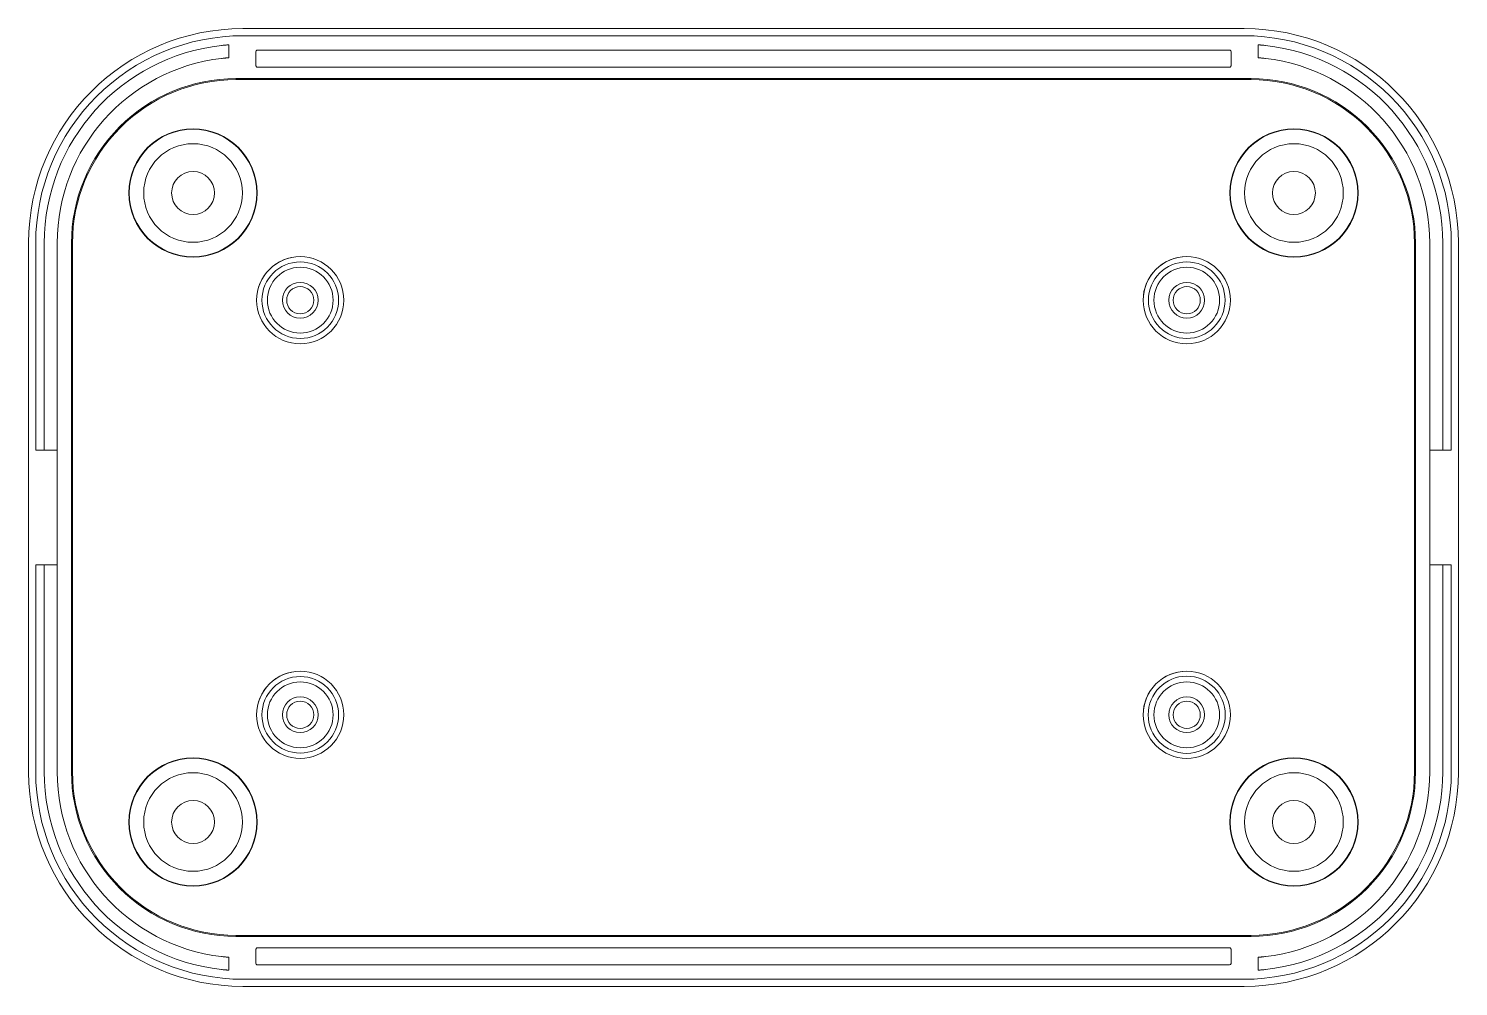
# Model space of a CAD drawing. Header units: millimetres. Extents: x -945 to 945, y -155 to 148.
# Drawn here: x 682.6 to 782.6, y -68.8 to -1.8 of the extents above; entities that cross this region are included whole.
import ezdxf

# ---------------------------------------------------------------- set-up
doc = ezdxf.new("R2010")
doc.units = ezdxf.units.MM
doc.header["$MEASUREMENT"] = 0
doc.layers.add('layer 1', color=7, linetype='Continuous')

msp = doc.modelspace()

# ---------------------------------------------------------------- linework, layer by layer
at = {"layer": 'layer 1', "color": 155, "lineweight": 18}
for points in [[(697.6037, -1.7519), (689.3215, -1.7519), (682.6128, -8.4606), (682.6128, -16.7428)], [(767.622, -1.7519), (767.622, -1.7519), (697.6037, -1.7519), (697.6037, -1.7519)], [(782.6128, -16.7428), (782.6128, -8.4606), (775.9042, -1.7519), (767.622, -1.7519)], [(696.1128, -2.9331), (689.0581, -3.6989), (683.7128, -9.6557), (683.7128, -16.7519)], [(696.6128, -3.7904), (696.6128, -3.7904), (696.6128, -2.8879), (696.6128, -2.8879)], [(767.6128, -2.2519), (767.6128, -2.2519), (697.6128, -2.2519), (697.6128, -2.2519)], [(768.6128, -2.8879), (768.6128, -2.8879), (768.6128, -3.7904), (768.6128, -3.7904)], [(781.5128, -16.7519), (781.5128, -9.6557), (776.1676, -3.6989), (769.1128, -2.9331)], [(696.1128, -3.8387), (689.5575, -4.6002), (684.6128, -10.1525), (684.6128, -16.7519)], [(698.5128, -4.3519), (698.5128, -4.3519), (698.5128, -3.3519), (698.5128, -3.3519)], [(698.6128, -3.2519), (698.6128, -3.2519), (766.6128, -3.2519), (766.6128, -3.2519)], [(766.7128, -3.3519), (766.7128, -3.3519), (766.7128, -4.3519), (766.7128, -4.3519)], [(780.6128, -16.7519), (780.6128, -10.1525), (775.6682, -4.6002), (769.1128, -3.8387)], [(766.6128, -4.4519), (766.6128, -4.4519), (698.6128, -4.4519), (698.6128, -4.4519)], [(697.1128, -5.2519), (697.1128, -5.2519), (768.1128, -5.2519), (768.1128, -5.2519)], [(682.6128, -16.7428), (682.6128, -16.7428), (682.6128, -53.761), (682.6128, -53.761)], [(683.1128, -16.7519), (683.1128, -16.7519), (683.1128, -31.2519), (683.1128, -31.2519)], [(683.7128, -30.7519), (683.7128, -30.7519), (683.7128, -16.7519), (683.7128, -16.7519)], [(684.6128, -16.7519), (684.6128, -16.7519), (684.6128, -30.7519), (684.6128, -30.7519)], [(685.6128, -53.7519), (685.6128, -53.7519), (685.6128, -16.7519), (685.6128, -16.7519)], [(779.6128, -16.7519), (779.6128, -16.7519), (779.6128, -53.7519), (779.6128, -53.7519)], [(780.6128, -16.7519), (780.6128, -16.7519), (780.6128, -30.7519), (780.6128, -30.7519)], [(781.5128, -30.7519), (781.5128, -30.7519), (781.5128, -16.7519), (781.5128, -16.7519)], [(782.1128, -31.2519), (782.1128, -31.2519), (782.1128, -16.7519), (782.1128, -16.7519)], [(782.6128, -53.761), (782.6128, -53.761), (782.6128, -16.7428), (782.6128, -16.7428)], [(683.7128, -30.7519), (683.7128, -30.7519), (683.7128, -31.2519), (683.7128, -31.2519)], [(684.6128, -31.2519), (684.6128, -31.2519), (684.6128, -30.7519), (684.6128, -30.7519)], [(780.6128, -30.7519), (780.6128, -30.7519), (780.6128, -31.2519), (780.6128, -31.2519)], [(781.5128, -31.2519), (781.5128, -31.2519), (781.5128, -30.7519), (781.5128, -30.7519)], [(683.1128, -31.2519), (683.1128, -31.2519), (683.7128, -31.2519), (683.7128, -31.2519)], [(683.7128, -31.2519), (683.7128, -31.2519), (684.6128, -31.2519), (684.6128, -31.2519)], [(684.6128, -31.2519), (684.6128, -31.2519), (684.6128, -39.2519), (684.6128, -39.2519)], [(780.6128, -39.2519), (780.6128, -39.2519), (780.6128, -31.2519), (780.6128, -31.2519)], [(780.6128, -31.2519), (780.6128, -31.2519), (781.5128, -31.2519), (781.5128, -31.2519)], [(781.5128, -31.2519), (781.5128, -31.2519), (782.1128, -31.2519), (782.1128, -31.2519)], [(683.7128, -39.2519), (683.7128, -39.2519), (683.1128, -39.2519), (683.1128, -39.2519)], [(683.1128, -39.2519), (683.1128, -39.2519), (683.1128, -53.7519), (683.1128, -53.7519)], [(683.7128, -39.2519), (683.7128, -39.2519), (683.7128, -39.7519), (683.7128, -39.7519)], [(684.6128, -39.2519), (684.6128, -39.2519), (683.7128, -39.2519), (683.7128, -39.2519)], [(683.7128, -53.7519), (683.7128, -53.7519), (683.7128, -39.7519), (683.7128, -39.7519)], [(684.6128, -39.7519), (684.6128, -39.7519), (684.6128, -39.2519), (684.6128, -39.2519)], [(684.6128, -39.7519), (684.6128, -39.7519), (684.6128, -53.7519), (684.6128, -53.7519)], [(780.6128, -39.2519), (780.6128, -39.2519), (780.6128, -39.7519), (780.6128, -39.7519)], [(781.5128, -39.2519), (781.5128, -39.2519), (780.6128, -39.2519), (780.6128, -39.2519)], [(780.6128, -39.7519), (780.6128, -39.7519), (780.6128, -53.7519), (780.6128, -53.7519)], [(782.1128, -39.2519), (782.1128, -39.2519), (781.5128, -39.2519), (781.5128, -39.2519)], [(781.5128, -39.7519), (781.5128, -39.7519), (781.5128, -39.2519), (781.5128, -39.2519)], [(781.5128, -53.7519), (781.5128, -53.7519), (781.5128, -39.7519), (781.5128, -39.7519)], [(782.1128, -53.7519), (782.1128, -53.7519), (782.1128, -39.2519), (782.1128, -39.2519)], [(682.6128, -53.761), (682.6128, -62.0432), (689.3215, -68.7519), (697.6037, -68.7519)], [(683.7128, -53.7519), (683.7128, -60.8481), (689.0581, -66.805), (696.1128, -67.5707)], [(684.6128, -53.7519), (684.6128, -60.3513), (689.5575, -65.9036), (696.1128, -66.6651)], [(767.622, -68.7519), (775.9042, -68.7519), (782.6128, -62.0432), (782.6128, -53.761)], [(769.1128, -66.6651), (775.6682, -65.9036), (780.6128, -60.3513), (780.6128, -53.7519)], [(769.1128, -67.5707), (776.1676, -66.805), (781.5128, -60.8481), (781.5128, -53.7519)], [(768.1128, -65.2519), (768.1128, -65.2519), (697.1128, -65.2519), (697.1128, -65.2519)], [(696.6128, -67.6159), (696.6128, -67.6159), (696.6128, -66.7134), (696.6128, -66.7134)], [(698.5128, -67.1519), (698.5128, -67.1519), (698.5128, -66.1519), (698.5128, -66.1519)], [(698.6128, -66.0519), (698.6128, -66.0519), (766.6128, -66.0519), (766.6128, -66.0519)], [(766.7128, -66.1519), (766.7128, -66.1519), (766.7128, -67.1519), (766.7128, -67.1519)], [(768.6128, -66.7134), (768.6128, -66.7134), (768.6128, -67.6159), (768.6128, -67.6159)], [(766.6128, -67.2519), (766.6128, -67.2519), (698.6128, -67.2519), (698.6128, -67.2519)], [(766.6128, -67.2519), (766.6681, -67.2519), (766.7128, -67.2071), (766.7128, -67.1519)], [(697.6037, -68.7519), (697.6037, -68.7519), (767.622, -68.7519), (767.622, -68.7519)], [(697.6128, -68.2519), (697.6128, -68.2519), (767.6128, -68.2519), (767.6128, -68.2519)]]:
    msp.add_open_spline(points, degree=3, dxfattribs=at)
for points, knots in [([(697.6128, -2.2519), (693.7672, -2.2519), (690.0791, -3.7796), (687.3598, -6.4989), (684.6405, -9.2181), (683.1128, -12.9063), (683.1128, -16.7519)], [0, 0, 0, 0, 0.5, 0.5, 0.5, 1, 1, 1, 1]), ([(696.6128, -2.8879), (696.6128, -2.8879), (696.6096, -2.8882), (696.6032, -2.8886), (696.6, -2.8889), (696.5961, -2.8891), (696.5913, -2.8895), (696.5865, -2.8898), (696.5809, -2.8903), (696.5746, -2.8907), (696.562, -2.8917), (696.5467, -2.8928), (696.5285, -2.8943), (696.5194, -2.895), (696.5096, -2.8958), (696.4991, -2.8966), (696.4886, -2.8974), (696.4776, -2.8983), (696.4661, -2.8993), (696.443, -2.9012), (696.4178, -2.9033), (696.3905, -2.9058), (696.3837, -2.9064), (696.3767, -2.907), (696.3696, -2.9076), (696.3626, -2.9082), (696.3554, -2.9089), (696.3482, -2.9096), (696.3338, -2.9109), (696.3191, -2.9122), (696.3041, -2.9137), (696.2891, -2.9151), (696.2738, -2.9165), (696.2582, -2.9181), (696.2426, -2.9196), (696.2266, -2.9212), (696.2105, -2.9228), (696.1783, -2.9261), (696.1457, -2.9295), (696.1128, -2.9331)], [0, 0, 0, 0, 0.0769231, 0.0769231, 0.0769231, 0.1538462, 0.1538462, 0.1538462, 0.2307692, 0.2307692, 0.2307692, 0.3076923, 0.3076923, 0.3076923, 0.3846154, 0.3846154, 0.3846154, 0.4615385, 0.4615385, 0.4615385, 0.5384615, 0.5384615, 0.5384615, 0.6153846, 0.6153846, 0.6153846, 0.6923077, 0.6923077, 0.6923077, 0.7692308, 0.7692308, 0.7692308, 0.8461538, 0.8461538, 0.8461538, 0.9230769, 0.9230769, 0.9230769, 1, 1, 1, 1]), ([(782.1128, -16.7519), (782.1128, -12.9063), (780.5852, -9.2181), (777.8659, -6.4989), (775.1466, -3.7796), (771.4585, -2.2519), (767.6128, -2.2519)], [0, 0, 0, 0, 0.5, 0.5, 0.5, 1, 1, 1, 1]), ([(769.1128, -2.9331), (769.0799, -2.9295), (769.0476, -2.9261), (769.0157, -2.9229), (768.9998, -2.9213), (768.984, -2.9197), (768.9684, -2.9182), (768.9527, -2.9166), (768.9371, -2.9151), (768.922, -2.9137), (768.8918, -2.9108), (768.8631, -2.9082), (768.8359, -2.9058), (768.8223, -2.9046), (768.8091, -2.9035), (768.7963, -2.9024), (768.7836, -2.9013), (768.7714, -2.9003), (768.7599, -2.8993), (768.7368, -2.8974), (768.716, -2.8957), (768.6977, -2.8943), (768.6885, -2.8936), (768.68, -2.8929), (768.6722, -2.8923), (768.6645, -2.8917), (768.6575, -2.8912), (768.6512, -2.8907), (768.645, -2.8903), (768.6394, -2.8899), (768.6346, -2.8895), (768.6299, -2.8892), (768.6258, -2.8889), (768.6226, -2.8886), (768.6161, -2.8882), (768.6129, -2.8879), (768.6128, -2.8879)], [0, 0, 0, 0, 0.0833333, 0.0833333, 0.0833333, 0.1666667, 0.1666667, 0.1666667, 0.25, 0.25, 0.25, 0.3333333, 0.3333333, 0.3333333, 0.4166667, 0.4166667, 0.4166667, 0.5, 0.5, 0.5, 0.5833333, 0.5833333, 0.5833333, 0.6666667, 0.6666667, 0.6666667, 0.75, 0.75, 0.75, 0.8333333, 0.8333333, 0.8333333, 0.9166667, 0.9166667, 0.9166667, 1, 1, 1, 1]), ([(696.1128, -3.8387), (696.1457, -3.8349), (696.1781, -3.8313), (696.2099, -3.8278), (696.2258, -3.8261), (696.2416, -3.8244), (696.2573, -3.8228), (696.2729, -3.8211), (696.2885, -3.8195), (696.3036, -3.818), (696.3338, -3.8149), (696.3625, -3.8121), (696.3897, -3.8096), (696.4033, -3.8083), (696.4165, -3.8071), (696.4293, -3.8059), (696.442, -3.8047), (696.4542, -3.8036), (696.4657, -3.8026), (696.4889, -3.8006), (696.5096, -3.7988), (696.5279, -3.7973), (696.5371, -3.7965), (696.5457, -3.7958), (696.5534, -3.7951), (696.5612, -3.7945), (696.5682, -3.7939), (696.5744, -3.7934), (696.5807, -3.7929), (696.5862, -3.7925), (696.591, -3.7921), (696.5958, -3.7918), (696.5999, -3.7914), (696.6031, -3.7912), (696.6096, -3.7907), (696.6128, -3.7904), (696.6128, -3.7904)], [0, 0, 0, 0, 0.0833333, 0.0833333, 0.0833333, 0.1666667, 0.1666667, 0.1666667, 0.25, 0.25, 0.25, 0.3333333, 0.3333333, 0.3333333, 0.4166667, 0.4166667, 0.4166667, 0.5, 0.5, 0.5, 0.5833333, 0.5833333, 0.5833333, 0.6666667, 0.6666667, 0.6666667, 0.75, 0.75, 0.75, 0.8333333, 0.8333333, 0.8333333, 0.9166667, 0.9166667, 0.9166667, 1, 1, 1, 1]), ([(698.6128, -3.2519), (698.5863, -3.2519), (698.5609, -3.2624), (698.5421, -3.2812), (698.5234, -3.3), (698.5128, -3.3254), (698.5128, -3.3519)], [0, 0, 0, 0, 0.5, 0.5, 0.5, 1, 1, 1, 1]), ([(766.7128, -3.3519), (766.7128, -3.3254), (766.7023, -3.3), (766.6835, -3.2812), (766.6648, -3.2624), (766.6394, -3.2519), (766.6128, -3.2519)], [0, 0, 0, 0, 0.5, 0.5, 0.5, 1, 1, 1, 1]), ([(768.6128, -3.7904), (768.6128, -3.7904), (768.6161, -3.7907), (768.6225, -3.7912), (768.6257, -3.7914), (768.6296, -3.7917), (768.6344, -3.7921), (768.6392, -3.7925), (768.6448, -3.7929), (768.6511, -3.7934), (768.6637, -3.7944), (768.6791, -3.7957), (768.6972, -3.7972), (768.7063, -3.798), (768.7162, -3.7988), (768.7266, -3.7997), (768.7371, -3.8006), (768.7481, -3.8016), (768.7597, -3.8026), (768.7828, -3.8046), (768.8079, -3.8069), (768.8353, -3.8095), (768.8421, -3.8102), (768.8491, -3.8108), (768.8561, -3.8115), (768.8632, -3.8122), (768.8703, -3.8129), (768.8775, -3.8136), (768.8919, -3.815), (768.9066, -3.8164), (768.9216, -3.818), (768.9367, -3.8195), (768.952, -3.8211), (768.9676, -3.8227), (768.9832, -3.8243), (768.9992, -3.826), (769.0153, -3.8278), (769.0474, -3.8313), (769.08, -3.8349), (769.1128, -3.8387)], [0, 0, 0, 0, 0.0769231, 0.0769231, 0.0769231, 0.1538462, 0.1538462, 0.1538462, 0.2307692, 0.2307692, 0.2307692, 0.3076923, 0.3076923, 0.3076923, 0.3846154, 0.3846154, 0.3846154, 0.4615385, 0.4615385, 0.4615385, 0.5384615, 0.5384615, 0.5384615, 0.6153846, 0.6153846, 0.6153846, 0.6923077, 0.6923077, 0.6923077, 0.7692308, 0.7692308, 0.7692308, 0.8461538, 0.8461538, 0.8461538, 0.9230769, 0.9230769, 0.9230769, 1, 1, 1, 1]), ([(698.5128, -4.3519), (698.5128, -4.3784), (698.5234, -4.4039), (698.5421, -4.4226), (698.5609, -4.4414), (698.5863, -4.4519), (698.6128, -4.4519)], [0, 0, 0, 0, 0.5, 0.5, 0.5, 1, 1, 1, 1]), ([(766.6128, -4.4519), (766.6394, -4.4519), (766.6648, -4.4414), (766.6835, -4.4226), (766.7023, -4.4039), (766.7128, -4.3784), (766.7128, -4.3519)], [0, 0, 0, 0, 0.5, 0.5, 0.5, 1, 1, 1, 1]), ([(697.1128, -5.2519), (694.0628, -5.2519), (691.1378, -6.4635), (688.9811, -8.6202), (686.8244, -10.7768), (685.6128, -13.7019), (685.6128, -16.7519)], [0, 0, 0, 0, 0.5, 0.5, 0.5, 1, 1, 1, 1]), ([(779.6128, -16.7519), (779.6128, -13.7019), (778.4012, -10.7768), (776.2446, -8.6202), (774.0879, -6.4635), (771.1628, -5.2519), (768.1128, -5.2519)], [0, 0, 0, 0, 0.5, 0.5, 0.5, 1, 1, 1, 1]), ([(698.5681, -13.2519), (698.5681, -10.7914), (696.5734, -8.7967), (694.1128, -8.7967), (691.6523, -8.7967), (689.6576, -10.7913), (689.6576, -13.2519), (689.6576, -15.7125), (691.6523, -17.7071), (694.1128, -17.7071), (696.5734, -17.7072), (698.5681, -15.7125), (698.5681, -13.2519)], [0, 0, 0, 0, 0.25, 0.25, 0.25, 0.5, 0.5, 0.5, 0.75, 0.75, 0.75, 1, 1, 1, 1]), ([(775.5681, -13.2519), (775.5681, -10.7914), (773.5734, -8.7967), (771.1128, -8.7967), (768.6523, -8.7967), (766.6576, -10.7913), (766.6576, -13.2519), (766.6576, -15.7125), (768.6523, -17.7071), (771.1128, -17.7071), (773.5734, -17.7072), (775.5681, -15.7125), (775.5681, -13.2519)], [0, 0, 0, 0, 0.25, 0.25, 0.25, 0.5, 0.5, 0.5, 0.75, 0.75, 0.75, 1, 1, 1, 1]), ([(697.5628, -13.2519), (697.5628, -11.3465), (696.0182, -9.8019), (694.1128, -9.8019), (692.2075, -9.8019), (690.6628, -11.3465), (690.6628, -13.2519), (690.6628, -15.1573), (692.2074, -16.7019), (694.1128, -16.7019), (696.0182, -16.7019), (697.5628, -15.1573), (697.5628, -13.2519)], [0, 0, 0, 0, 0.25, 0.25, 0.25, 0.5, 0.5, 0.5, 0.75, 0.75, 0.75, 1, 1, 1, 1]), ([(774.5628, -13.2519), (774.5628, -11.3465), (773.0182, -9.8019), (771.1128, -9.8019), (769.2075, -9.8019), (767.6628, -11.3465), (767.6628, -13.2519), (767.6628, -15.1573), (769.2074, -16.7019), (771.1128, -16.7019), (773.0182, -16.7019), (774.5628, -15.1573), (774.5628, -13.2519)], [0, 0, 0, 0, 0.25, 0.25, 0.25, 0.5, 0.5, 0.5, 0.75, 0.75, 0.75, 1, 1, 1, 1]), ([(695.6128, -13.2519), (695.6128, -12.4235), (694.9413, -11.7519), (694.1128, -11.7519), (693.2844, -11.7519), (692.6128, -12.4235), (692.6128, -13.2519), (692.6128, -14.0803), (693.2844, -14.7519), (694.1128, -14.7519), (694.9413, -14.7519), (695.6128, -14.0803), (695.6128, -13.2519)], [0, 0, 0, 0, 0.25, 0.25, 0.25, 0.5, 0.5, 0.5, 0.75, 0.75, 0.75, 1, 1, 1, 1]), ([(772.6128, -13.2519), (772.6128, -12.4235), (771.9413, -11.7519), (771.1128, -11.7519), (770.2844, -11.7519), (769.6128, -12.4235), (769.6128, -13.2519), (769.6128, -14.0803), (770.2844, -14.7519), (771.1128, -14.7519), (771.9413, -14.7519), (772.6128, -14.0803), (772.6128, -13.2519)], [0, 0, 0, 0, 0.25, 0.25, 0.25, 0.5, 0.5, 0.5, 0.75, 0.75, 0.75, 1, 1, 1, 1]), ([(704.6628, -20.7519), (704.6628, -19.0674), (703.2973, -17.7019), (701.6128, -17.7019), (699.9284, -17.7019), (698.5628, -19.0674), (698.5628, -20.7519), (698.5628, -22.4364), (699.9284, -23.8019), (701.6128, -23.8019), (703.2973, -23.8019), (704.6628, -22.4364), (704.6628, -20.7519)], [0, 0, 0, 0, 0.25, 0.25, 0.25, 0.5, 0.5, 0.5, 0.75, 0.75, 0.75, 1, 1, 1, 1]), ([(766.6628, -20.7519), (766.6628, -19.0674), (765.2973, -17.7019), (763.6128, -17.7019), (761.9284, -17.7019), (760.5628, -19.0674), (760.5628, -20.7519), (760.5628, -22.4364), (761.9284, -23.8019), (763.6128, -23.8019), (765.2973, -23.8019), (766.6628, -22.4364), (766.6628, -20.7519)], [0, 0, 0, 0, 0.25, 0.25, 0.25, 0.5, 0.5, 0.5, 0.75, 0.75, 0.75, 1, 1, 1, 1]), ([(704.2928, -20.7519), (704.2928, -19.2718), (703.093, -18.0719), (701.6128, -18.0719), (700.1327, -18.0719), (698.9328, -19.2718), (698.9328, -20.7519), (698.9328, -22.232), (700.1327, -23.4319), (701.6128, -23.4319), (703.0929, -23.4319), (704.2928, -22.232), (704.2928, -20.7519)], [0, 0, 0, 0, 0.25, 0.25, 0.25, 0.5, 0.5, 0.5, 0.75, 0.75, 0.75, 1, 1, 1, 1]), ([(703.9128, -20.7519), (703.9128, -19.4817), (702.8831, -18.4519), (701.6128, -18.4519), (700.3426, -18.4519), (699.3128, -19.4816), (699.3128, -20.7519), (699.3128, -22.0222), (700.3426, -23.0519), (701.6128, -23.0519), (702.8831, -23.0519), (703.9128, -22.0222), (703.9128, -20.7519)], [0, 0, 0, 0, 0.25, 0.25, 0.25, 0.5, 0.5, 0.5, 0.75, 0.75, 0.75, 1, 1, 1, 1]), ([(766.2928, -20.7519), (766.2928, -19.2718), (765.093, -18.0719), (763.6128, -18.0719), (762.1327, -18.0719), (760.9328, -19.2718), (760.9328, -20.7519), (760.9328, -22.232), (762.1327, -23.4319), (763.6128, -23.4319), (765.0929, -23.4319), (766.2928, -22.232), (766.2928, -20.7519)], [0, 0, 0, 0, 0.25, 0.25, 0.25, 0.5, 0.5, 0.5, 0.75, 0.75, 0.75, 1, 1, 1, 1]), ([(765.9128, -20.7519), (765.9128, -19.4817), (764.8831, -18.4519), (763.6128, -18.4519), (762.3426, -18.4519), (761.3128, -19.4816), (761.3128, -20.7519), (761.3128, -22.0222), (762.3426, -23.0519), (763.6128, -23.0519), (764.8831, -23.0519), (765.9128, -22.0222), (765.9128, -20.7519)], [0, 0, 0, 0, 0.25, 0.25, 0.25, 0.5, 0.5, 0.5, 0.75, 0.75, 0.75, 1, 1, 1, 1]), ([(702.8628, -20.7519), (702.8628, -20.0616), (702.3032, -19.5019), (701.6128, -19.5019), (700.9225, -19.5019), (700.3628, -20.0615), (700.3628, -20.7519), (700.3628, -21.4423), (700.9225, -22.0019), (701.6128, -22.0019), (702.3032, -22.0019), (702.8628, -21.4423), (702.8628, -20.7519)], [0, 0, 0, 0, 0.25, 0.25, 0.25, 0.5, 0.5, 0.5, 0.75, 0.75, 0.75, 1, 1, 1, 1]), ([(702.5628, -20.7519), (702.5628, -20.2272), (702.1375, -19.8019), (701.6128, -19.8019), (701.0882, -19.8019), (700.6628, -20.2272), (700.6628, -20.7519), (700.6628, -21.2766), (701.0882, -21.7019), (701.6128, -21.7019), (702.1375, -21.7019), (702.5628, -21.2766), (702.5628, -20.7519)], [0, 0, 0, 0, 0.25, 0.25, 0.25, 0.5, 0.5, 0.5, 0.75, 0.75, 0.75, 1, 1, 1, 1]), ([(764.8628, -20.7519), (764.8628, -20.0616), (764.3032, -19.5019), (763.6128, -19.5019), (762.9225, -19.5019), (762.3628, -20.0615), (762.3628, -20.7519), (762.3628, -21.4423), (762.9225, -22.0019), (763.6128, -22.0019), (764.3032, -22.0019), (764.8628, -21.4423), (764.8628, -20.7519)], [0, 0, 0, 0, 0.25, 0.25, 0.25, 0.5, 0.5, 0.5, 0.75, 0.75, 0.75, 1, 1, 1, 1]), ([(764.5628, -20.7519), (764.5628, -20.2272), (764.1375, -19.8019), (763.6128, -19.8019), (763.0882, -19.8019), (762.6628, -20.2272), (762.6628, -20.7519), (762.6628, -21.2766), (763.0882, -21.7019), (763.6128, -21.7019), (764.1375, -21.7019), (764.5628, -21.2766), (764.5628, -20.7519)], [0, 0, 0, 0, 0.25, 0.25, 0.25, 0.5, 0.5, 0.5, 0.75, 0.75, 0.75, 1, 1, 1, 1]), ([(704.6628, -49.7519), (704.6628, -48.0674), (703.2973, -46.7019), (701.6128, -46.7019), (699.9284, -46.7019), (698.5628, -48.0674), (698.5628, -49.7519), (698.5628, -51.4364), (699.9284, -52.8019), (701.6128, -52.8019), (703.2973, -52.8019), (704.6628, -51.4364), (704.6628, -49.7519)], [0, 0, 0, 0, 0.25, 0.25, 0.25, 0.5, 0.5, 0.5, 0.75, 0.75, 0.75, 1, 1, 1, 1]), ([(766.6628, -49.7519), (766.6628, -48.0674), (765.2973, -46.7019), (763.6128, -46.7019), (761.9284, -46.7019), (760.5628, -48.0674), (760.5628, -49.7519), (760.5628, -51.4364), (761.9284, -52.8019), (763.6128, -52.8019), (765.2973, -52.8019), (766.6628, -51.4364), (766.6628, -49.7519)], [0, 0, 0, 0, 0.25, 0.25, 0.25, 0.5, 0.5, 0.5, 0.75, 0.75, 0.75, 1, 1, 1, 1]), ([(704.2928, -49.7519), (704.2928, -48.2718), (703.093, -47.0719), (701.6128, -47.0719), (700.1327, -47.0719), (698.9328, -48.2718), (698.9328, -49.7519), (698.9328, -51.232), (700.1327, -52.4319), (701.6128, -52.4319), (703.0929, -52.4319), (704.2928, -51.232), (704.2928, -49.7519)], [0, 0, 0, 0, 0.25, 0.25, 0.25, 0.5, 0.5, 0.5, 0.75, 0.75, 0.75, 1, 1, 1, 1]), ([(703.9128, -49.7519), (703.9128, -48.4817), (702.8831, -47.4519), (701.6128, -47.4519), (700.3426, -47.4519), (699.3128, -48.4816), (699.3128, -49.7519), (699.3128, -51.0222), (700.3426, -52.0519), (701.6128, -52.0519), (702.8831, -52.0519), (703.9128, -51.0222), (703.9128, -49.7519)], [0, 0, 0, 0, 0.25, 0.25, 0.25, 0.5, 0.5, 0.5, 0.75, 0.75, 0.75, 1, 1, 1, 1]), ([(766.311, -49.7519), (766.311, -48.2617), (765.103, -47.0537), (763.6128, -47.0537), (762.1227, -47.0537), (760.9147, -48.2617), (760.9147, -49.7519), (760.9147, -51.2421), (762.1227, -52.4501), (763.6128, -52.4501), (765.103, -52.4501), (766.311, -51.2421), (766.311, -49.7519)], [0, 0, 0, 0, 0.25, 0.25, 0.25, 0.5, 0.5, 0.5, 0.75, 0.75, 0.75, 1, 1, 1, 1]), ([(765.9128, -49.7519), (765.9128, -48.4817), (764.8831, -47.4519), (763.6128, -47.4519), (762.3426, -47.4519), (761.3128, -48.4816), (761.3128, -49.7519), (761.3128, -51.0222), (762.3426, -52.0519), (763.6128, -52.0519), (764.8831, -52.0519), (765.9128, -51.0222), (765.9128, -49.7519)], [0, 0, 0, 0, 0.25, 0.25, 0.25, 0.5, 0.5, 0.5, 0.75, 0.75, 0.75, 1, 1, 1, 1]), ([(702.8628, -49.7519), (702.8628, -49.0616), (702.3032, -48.5019), (701.6128, -48.5019), (700.9225, -48.5019), (700.3628, -49.0615), (700.3628, -49.7519), (700.3628, -50.4423), (700.9225, -51.0019), (701.6128, -51.0019), (702.3032, -51.0019), (702.8628, -50.4423), (702.8628, -49.7519)], [0, 0, 0, 0, 0.25, 0.25, 0.25, 0.5, 0.5, 0.5, 0.75, 0.75, 0.75, 1, 1, 1, 1]), ([(702.5628, -49.7519), (702.5628, -49.2272), (702.1375, -48.8019), (701.6128, -48.8019), (701.0882, -48.8019), (700.6628, -49.2272), (700.6628, -49.7519), (700.6628, -50.2766), (701.0882, -50.7019), (701.6128, -50.7019), (702.1375, -50.7019), (702.5628, -50.2766), (702.5628, -49.7519)], [0, 0, 0, 0, 0.25, 0.25, 0.25, 0.5, 0.5, 0.5, 0.75, 0.75, 0.75, 1, 1, 1, 1]), ([(764.8628, -49.7519), (764.8628, -49.0616), (764.3032, -48.5019), (763.6128, -48.5019), (762.9225, -48.5019), (762.3628, -49.0615), (762.3628, -49.7519), (762.3628, -50.4423), (762.9225, -51.0019), (763.6128, -51.0019), (764.3032, -51.0019), (764.8628, -50.4423), (764.8628, -49.7519)], [0, 0, 0, 0, 0.25, 0.25, 0.25, 0.5, 0.5, 0.5, 0.75, 0.75, 0.75, 1, 1, 1, 1]), ([(764.5628, -49.7519), (764.5628, -49.2272), (764.1375, -48.8019), (763.6128, -48.8019), (763.0882, -48.8019), (762.6628, -49.2272), (762.6628, -49.7519), (762.6628, -50.2766), (763.0882, -50.7019), (763.6128, -50.7019), (764.1375, -50.7019), (764.5628, -50.2766), (764.5628, -49.7519)], [0, 0, 0, 0, 0.25, 0.25, 0.25, 0.5, 0.5, 0.5, 0.75, 0.75, 0.75, 1, 1, 1, 1]), ([(698.5681, -57.2519), (698.5681, -54.7914), (696.5734, -52.7967), (694.1128, -52.7967), (691.6523, -52.7967), (689.6576, -54.7913), (689.6576, -57.2519), (689.6576, -59.7125), (691.6523, -61.7071), (694.1128, -61.7071), (696.5734, -61.7072), (698.5681, -59.7125), (698.5681, -57.2519)], [0, 0, 0, 0, 0.25, 0.25, 0.25, 0.5, 0.5, 0.5, 0.75, 0.75, 0.75, 1, 1, 1, 1]), ([(775.5681, -57.2519), (775.5681, -54.7914), (773.5734, -52.7967), (771.1128, -52.7967), (768.6523, -52.7967), (766.6576, -54.7913), (766.6576, -57.2519), (766.6576, -59.7125), (768.6523, -61.7071), (771.1128, -61.7071), (773.5734, -61.7072), (775.5681, -59.7125), (775.5681, -57.2519)], [0, 0, 0, 0, 0.25, 0.25, 0.25, 0.5, 0.5, 0.5, 0.75, 0.75, 0.75, 1, 1, 1, 1]), ([(683.1128, -53.7519), (683.1128, -57.5975), (684.6405, -61.2857), (687.3598, -64.005), (690.0791, -66.7242), (693.7672, -68.2519), (697.6128, -68.2519)], [0, 0, 0, 0, 0.5, 0.5, 0.5, 1, 1, 1, 1]), ([(685.6128, -53.7519), (685.6128, -56.8019), (686.8244, -59.727), (688.9811, -61.8836), (691.1378, -64.0403), (694.0628, -65.2519), (697.1128, -65.2519)], [0, 0, 0, 0, 0.5, 0.5, 0.5, 1, 1, 1, 1]), ([(697.5628, -57.2519), (697.5628, -55.3465), (696.0182, -53.8019), (694.1128, -53.8019), (692.2075, -53.8019), (690.6628, -55.3465), (690.6628, -57.2519), (690.6628, -59.1573), (692.2074, -60.7019), (694.1128, -60.7019), (696.0182, -60.7019), (697.5628, -59.1573), (697.5628, -57.2519)], [0, 0, 0, 0, 0.25, 0.25, 0.25, 0.5, 0.5, 0.5, 0.75, 0.75, 0.75, 1, 1, 1, 1]), ([(767.6128, -68.2519), (771.4585, -68.2519), (775.1466, -66.7242), (777.8659, -64.005), (780.5852, -61.2857), (782.1128, -57.5975), (782.1128, -53.7519)], [0, 0, 0, 0, 0.5, 0.5, 0.5, 1, 1, 1, 1]), ([(774.5628, -57.2519), (774.5628, -55.3465), (773.0182, -53.8019), (771.1128, -53.8019), (769.2075, -53.8019), (767.6628, -55.3465), (767.6628, -57.2519), (767.6628, -59.1573), (769.2074, -60.7019), (771.1128, -60.7019), (773.0182, -60.7019), (774.5628, -59.1573), (774.5628, -57.2519)], [0, 0, 0, 0, 0.25, 0.25, 0.25, 0.5, 0.5, 0.5, 0.75, 0.75, 0.75, 1, 1, 1, 1]), ([(768.1128, -65.2519), (771.1628, -65.2519), (774.0879, -64.0403), (776.2446, -61.8836), (778.4012, -59.727), (779.6128, -56.8019), (779.6128, -53.7519)], [0, 0, 0, 0, 0.5, 0.5, 0.5, 1, 1, 1, 1]), ([(695.6128, -57.2519), (695.6128, -56.4235), (694.9413, -55.7519), (694.1128, -55.7519), (693.2844, -55.7519), (692.6128, -56.4235), (692.6128, -57.2519), (692.6128, -58.0803), (693.2844, -58.7519), (694.1128, -58.7519), (694.9413, -58.7519), (695.6128, -58.0803), (695.6128, -57.2519)], [0, 0, 0, 0, 0.25, 0.25, 0.25, 0.5, 0.5, 0.5, 0.75, 0.75, 0.75, 1, 1, 1, 1]), ([(772.6128, -57.2519), (772.6128, -56.4235), (771.9413, -55.7519), (771.1128, -55.7519), (770.2844, -55.7519), (769.6128, -56.4235), (769.6128, -57.2519), (769.6128, -58.0803), (770.2844, -58.7519), (771.1128, -58.7519), (771.9413, -58.7519), (772.6128, -58.0803), (772.6128, -57.2519)], [0, 0, 0, 0, 0.25, 0.25, 0.25, 0.5, 0.5, 0.5, 0.75, 0.75, 0.75, 1, 1, 1, 1]), ([(696.6128, -66.7134), (696.6128, -66.7134), (696.6096, -66.7131), (696.6032, -66.7126), (696.6, -66.7124), (696.5961, -66.7121), (696.5913, -66.7117), (696.5865, -66.7113), (696.5809, -66.7109), (696.5746, -66.7104), (696.562, -66.7094), (696.5466, -66.7081), (696.5284, -66.7066), (696.5193, -66.7058), (696.5095, -66.705), (696.499, -66.7041), (696.4886, -66.7032), (696.4775, -66.7022), (696.466, -66.7012), (696.4429, -66.6992), (696.4177, -66.6969), (696.3904, -66.6943), (696.3836, -66.6937), (696.3766, -66.693), (696.3695, -66.6923), (696.3625, -66.6916), (696.3554, -66.6909), (696.3482, -66.6902), (696.3337, -66.6888), (696.319, -66.6874), (696.304, -66.6859), (696.289, -66.6843), (696.2737, -66.6828), (696.2581, -66.6811), (696.2425, -66.6795), (696.2265, -66.6778), (696.2104, -66.676), (696.1782, -66.6725), (696.1457, -66.6689), (696.1128, -66.6651)], [0, 0, 0, 0, 0.0769231, 0.0769231, 0.0769231, 0.1538462, 0.1538462, 0.1538462, 0.2307692, 0.2307692, 0.2307692, 0.3076923, 0.3076923, 0.3076923, 0.3846154, 0.3846154, 0.3846154, 0.4615385, 0.4615385, 0.4615385, 0.5384615, 0.5384615, 0.5384615, 0.6153846, 0.6153846, 0.6153846, 0.6923077, 0.6923077, 0.6923077, 0.7692308, 0.7692308, 0.7692308, 0.8461538, 0.8461538, 0.8461538, 0.9230769, 0.9230769, 0.9230769, 1, 1, 1, 1]), ([(698.6128, -66.0519), (698.5863, -66.0519), (698.5609, -66.0624), (698.5421, -66.0812), (698.5234, -66.1), (698.5128, -66.1254), (698.5128, -66.1519)], [0, 0, 0, 0, 0.5, 0.5, 0.5, 1, 1, 1, 1]), ([(766.7128, -66.1519), (766.7128, -66.1254), (766.7023, -66.1), (766.6835, -66.0812), (766.6648, -66.0624), (766.6394, -66.0519), (766.6128, -66.0519)], [0, 0, 0, 0, 0.5, 0.5, 0.5, 1, 1, 1, 1]), ([(769.1128, -66.6651), (769.08, -66.6689), (769.0476, -66.6725), (769.0158, -66.676), (768.9999, -66.6777), (768.9841, -66.6794), (768.9684, -66.681), (768.9528, -66.6827), (768.9372, -66.6843), (768.9221, -66.6858), (768.8918, -66.6889), (768.8631, -66.6917), (768.836, -66.6942), (768.8224, -66.6955), (768.8092, -66.6968), (768.7964, -66.6979), (768.7836, -66.6991), (768.7715, -66.7002), (768.7599, -66.7012), (768.7368, -66.7032), (768.7161, -66.705), (768.6977, -66.7066), (768.6886, -66.7073), (768.68, -66.708), (768.6723, -66.7087), (768.6645, -66.7093), (768.6575, -66.7099), (768.6512, -66.7104), (768.645, -66.7109), (768.6394, -66.7113), (768.6347, -66.7117), (768.6299, -66.7121), (768.6258, -66.7124), (768.6226, -66.7126), (768.6161, -66.7131), (768.6128, -66.7134), (768.6128, -66.7134)], [0, 0, 0, 0, 0.0833333, 0.0833333, 0.0833333, 0.1666667, 0.1666667, 0.1666667, 0.25, 0.25, 0.25, 0.3333333, 0.3333333, 0.3333333, 0.4166667, 0.4166667, 0.4166667, 0.5, 0.5, 0.5, 0.5833333, 0.5833333, 0.5833333, 0.6666667, 0.6666667, 0.6666667, 0.75, 0.75, 0.75, 0.8333333, 0.8333333, 0.8333333, 0.9166667, 0.9166667, 0.9166667, 1, 1, 1, 1]), ([(696.1128, -67.5707), (696.1457, -67.5743), (696.1781, -67.5777), (696.2099, -67.5809), (696.2259, -67.5825), (696.2417, -67.5841), (696.2573, -67.5857), (696.273, -67.5872), (696.2886, -67.5887), (696.3037, -67.5901), (696.3339, -67.593), (696.3626, -67.5956), (696.3898, -67.598), (696.4034, -67.5992), (696.4166, -67.6003), (696.4294, -67.6014), (696.4421, -67.6025), (696.4543, -67.6035), (696.4658, -67.6045), (696.4889, -67.6064), (696.5097, -67.6081), (696.528, -67.6095), (696.5371, -67.6102), (696.5457, -67.6109), (696.5534, -67.6115), (696.5612, -67.6121), (696.5682, -67.6126), (696.5745, -67.6131), (696.5807, -67.6135), (696.5862, -67.6139), (696.591, -67.6143), (696.5958, -67.6147), (696.5999, -67.6149), (696.6031, -67.6152), (696.6095, -67.6157), (696.6128, -67.6159), (696.6128, -67.6159)], [0, 0, 0, 0, 0.0833333, 0.0833333, 0.0833333, 0.1666667, 0.1666667, 0.1666667, 0.25, 0.25, 0.25, 0.3333333, 0.3333333, 0.3333333, 0.4166667, 0.4166667, 0.4166667, 0.5, 0.5, 0.5, 0.5833333, 0.5833333, 0.5833333, 0.6666667, 0.6666667, 0.6666667, 0.75, 0.75, 0.75, 0.8333333, 0.8333333, 0.8333333, 0.9166667, 0.9166667, 0.9166667, 1, 1, 1, 1]), ([(698.5128, -67.1519), (698.5128, -67.1784), (698.5234, -67.2039), (698.5421, -67.2226), (698.5609, -67.2414), (698.5863, -67.2519), (698.6128, -67.2519)], [0, 0, 0, 0, 0.5, 0.5, 0.5, 1, 1, 1, 1]), ([(768.6128, -67.6159), (768.6128, -67.6159), (768.6161, -67.6157), (768.6225, -67.6152), (768.6256, -67.615), (768.6296, -67.6147), (768.6344, -67.6143), (768.6392, -67.614), (768.6448, -67.6136), (768.6511, -67.6131), (768.6636, -67.6121), (768.679, -67.611), (768.6972, -67.6095), (768.7063, -67.6088), (768.7161, -67.6081), (768.7266, -67.6072), (768.7371, -67.6064), (768.7481, -67.6055), (768.7596, -67.6045), (768.7827, -67.6026), (768.8079, -67.6005), (768.8352, -67.5981), (768.842, -67.5975), (768.849, -67.5968), (768.8561, -67.5962), (768.8631, -67.5956), (768.8702, -67.5949), (768.8774, -67.5943), (768.8919, -67.5929), (768.9066, -67.5916), (768.9216, -67.5902), (768.9366, -67.5887), (768.9519, -67.5873), (768.9675, -67.5857), (768.9831, -67.5842), (768.9991, -67.5826), (769.0152, -67.581), (769.0474, -67.5777), (769.0799, -67.5743), (769.1128, -67.5707)], [0, 0, 0, 0, 0.0769231, 0.0769231, 0.0769231, 0.1538462, 0.1538462, 0.1538462, 0.2307692, 0.2307692, 0.2307692, 0.3076923, 0.3076923, 0.3076923, 0.3846154, 0.3846154, 0.3846154, 0.4615385, 0.4615385, 0.4615385, 0.5384615, 0.5384615, 0.5384615, 0.6153846, 0.6153846, 0.6153846, 0.6923077, 0.6923077, 0.6923077, 0.7692308, 0.7692308, 0.7692308, 0.8461538, 0.8461538, 0.8461538, 0.9230769, 0.9230769, 0.9230769, 1, 1, 1, 1])]:
    msp.add_open_spline(points, degree=3, knots=knots, dxfattribs=at)
at = {"layer": 'layer 1', "color": 155, "lineweight": 13}
for points in [[(768.6128, -3.7904), (768.6128, -3.7904), (768.6128, -2.8879), (768.6128, -2.8879)], [(697.1128, -5.3217), (697.1128, -5.3217), (768.1128, -5.3217), (768.1128, -5.3217)], [(689.0186, -8.6576), (689.0186, -8.6576), (688.9811, -8.6202), (688.9811, -8.6202)], [(776.2071, -8.6576), (776.2071, -8.6576), (776.2446, -8.6202), (776.2446, -8.6202)], [(685.6827, -53.7519), (685.6827, -53.7519), (685.6827, -16.7519), (685.6827, -16.7519)], [(779.543, -16.7519), (779.543, -16.7519), (779.543, -53.7519), (779.543, -53.7519)], [(684.6128, -31.2519), (684.6128, -31.2519), (683.7128, -31.2519), (683.7128, -31.2519)], [(781.5128, -31.2519), (781.5128, -31.2519), (780.6128, -31.2519), (780.6128, -31.2519)], [(683.7128, -39.2519), (683.7128, -39.2519), (684.6128, -39.2519), (684.6128, -39.2519)], [(688.9811, -61.8836), (688.9811, -61.8836), (689.0186, -61.8462), (689.0186, -61.8462)], [(776.2071, -61.8462), (776.2071, -61.8462), (776.2446, -61.8836), (776.2446, -61.8836)], [(768.1128, -65.1821), (768.1128, -65.1821), (697.1128, -65.1821), (697.1128, -65.1821)], [(696.6128, -66.7134), (696.6128, -66.7134), (696.6128, -67.6159), (696.6128, -67.6159)]]:
    msp.add_open_spline(points, degree=3, dxfattribs=at)
for points, knots in [([(697.1128, -5.3217), (694.0814, -5.3217), (691.1741, -6.526), (689.0305, -8.6696), (686.8869, -10.8131), (685.6827, -13.7204), (685.6827, -16.7519)], [0, 0, 0, 0, 0.5, 0.5, 0.5, 1, 1, 1, 1]), ([(779.543, -16.7519), (779.543, -13.7204), (778.3388, -10.8131), (776.1952, -8.6696), (774.0516, -6.526), (771.1443, -5.3217), (768.1128, -5.3217)], [0, 0, 0, 0, 0.5, 0.5, 0.5, 1, 1, 1, 1]), ([(698.6021, -13.2519), (698.6021, -10.7726), (696.5922, -8.7626), (694.1128, -8.7626), (691.6335, -8.7626), (689.6236, -10.7725), (689.6236, -13.2519), (689.6236, -15.7312), (691.6335, -17.7412), (694.1128, -17.7412), (696.5922, -17.7412), (698.6021, -15.7313), (698.6021, -13.2519)], [0, 0, 0, 0, 0.25, 0.25, 0.25, 0.5, 0.5, 0.5, 0.75, 0.75, 0.75, 1, 1, 1, 1]), ([(775.6021, -13.2519), (775.6021, -10.7726), (773.5922, -8.7626), (771.1128, -8.7626), (768.6335, -8.7626), (766.6236, -10.7725), (766.6236, -13.2519), (766.6236, -15.7312), (768.6335, -17.7412), (771.1128, -17.7412), (773.5922, -17.7412), (775.6021, -15.7313), (775.6021, -13.2519)], [0, 0, 0, 0, 0.25, 0.25, 0.25, 0.5, 0.5, 0.5, 0.75, 0.75, 0.75, 1, 1, 1, 1]), ([(698.5628, -20.7519), (698.5628, -22.4364), (699.9284, -23.8019), (701.6128, -23.8019), (703.2973, -23.8019), (704.6628, -22.4364), (704.6628, -20.7519), (704.6628, -19.0675), (703.2973, -17.7019), (701.6129, -17.7019)], [0, 0, 0, 0, 0.3333333, 0.3333333, 0.3333333, 0.6666667, 0.6666667, 0.6666667, 1, 1, 1, 1]), ([(701.6128, -17.7019), (700.8039, -17.7019), (700.0281, -18.0232), (699.4562, -18.5952), (698.8842, -19.1672), (698.5628, -19.943), (698.5628, -20.7519)], [0, 0, 0, 0, 0.5, 0.5, 0.5, 1, 1, 1, 1]), ([(760.5628, -20.7519), (760.5628, -22.4364), (761.9284, -23.8019), (763.6128, -23.8019), (765.2973, -23.8019), (766.6628, -22.4364), (766.6628, -20.7519), (766.6628, -19.0675), (765.2973, -17.7019), (763.6129, -17.7019)], [0, 0, 0, 0, 0.3333333, 0.3333333, 0.3333333, 0.6666667, 0.6666667, 0.6666667, 1, 1, 1, 1]), ([(763.6128, -17.7019), (762.8039, -17.7019), (762.0281, -18.0232), (761.4562, -18.5952), (760.8842, -19.1672), (760.5628, -19.943), (760.5628, -20.7519)], [0, 0, 0, 0, 0.5, 0.5, 0.5, 1, 1, 1, 1]), ([(698.5628, -49.7519), (698.5628, -51.4364), (699.9284, -52.8019), (701.6128, -52.8019), (703.2973, -52.8019), (704.6628, -51.4364), (704.6628, -49.7519), (704.6628, -48.0675), (703.2973, -46.7019), (701.6129, -46.7019)], [0, 0, 0, 0, 0.3333333, 0.3333333, 0.3333333, 0.6666667, 0.6666667, 0.6666667, 1, 1, 1, 1]), ([(701.6128, -46.7019), (700.8039, -46.7019), (700.0281, -47.0232), (699.4562, -47.5952), (698.8842, -48.1672), (698.5628, -48.943), (698.5628, -49.7519)], [0, 0, 0, 0, 0.5, 0.5, 0.5, 1, 1, 1, 1]), ([(760.5628, -49.7519), (760.5628, -51.4364), (761.9284, -52.8019), (763.6128, -52.8019), (765.2973, -52.8019), (766.6628, -51.4364), (766.6628, -49.7519), (766.6628, -48.0675), (765.2973, -46.7019), (763.6129, -46.7019)], [0, 0, 0, 0, 0.3333333, 0.3333333, 0.3333333, 0.6666667, 0.6666667, 0.6666667, 1, 1, 1, 1]), ([(763.6128, -46.7019), (762.8039, -46.7019), (762.0281, -47.0232), (761.4562, -47.5952), (760.8842, -48.1672), (760.5628, -48.943), (760.5628, -49.7519)], [0, 0, 0, 0, 0.5, 0.5, 0.5, 1, 1, 1, 1]), ([(694.1124, -52.7626), (691.6331, -52.7629), (689.6234, -54.7729), (689.6236, -57.2522), (689.6237, -59.7315), (691.6337, -61.7413), (694.113, -61.7412), (696.5924, -61.7411), (698.6022, -59.7311), (698.6021, -57.2518), (698.6021, -54.7725), (696.5922, -52.7627), (694.1129, -52.7626)], [0, 0, 0, 0, 0.25, 0.25, 0.25, 0.5, 0.5, 0.5, 0.75, 0.75, 0.75, 1, 1, 1, 1]), ([(771.1124, -52.7626), (768.6331, -52.7629), (766.6234, -54.7729), (766.6236, -57.2522), (766.6237, -59.7315), (768.6337, -61.7413), (771.113, -61.7412), (773.5924, -61.7411), (775.6022, -59.7311), (775.6021, -57.2518), (775.6021, -54.7725), (773.5922, -52.7627), (771.1129, -52.7626)], [0, 0, 0, 0, 0.25, 0.25, 0.25, 0.5, 0.5, 0.5, 0.75, 0.75, 0.75, 1, 1, 1, 1]), ([(685.6827, -53.7519), (685.6827, -56.7834), (686.8869, -59.6907), (689.0305, -61.8343), (691.1741, -63.9778), (694.0814, -65.1821), (697.1128, -65.1821)], [0, 0, 0, 0, 0.5, 0.5, 0.5, 1, 1, 1, 1]), ([(768.1128, -65.1821), (771.1443, -65.1821), (774.0516, -63.9778), (776.1952, -61.8343), (778.3388, -59.6907), (779.543, -56.7834), (779.543, -53.7519)], [0, 0, 0, 0, 0.5, 0.5, 0.5, 1, 1, 1, 1])]:
    msp.add_open_spline(points, degree=3, knots=knots, dxfattribs=at)

doc.saveas('drawing.dxf')
